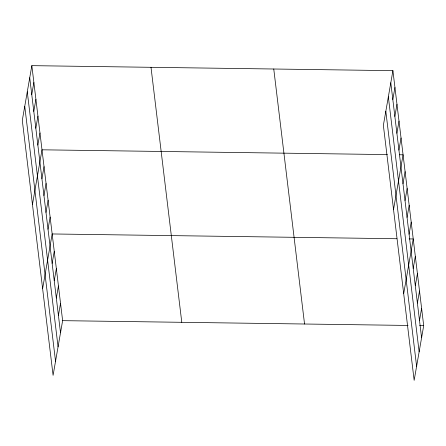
<?xml version="1.0" encoding="UTF-8"?>
<svg xmlns="http://www.w3.org/2000/svg" width="446" height="446" viewBox="0 0 446 446"><rect width="100%" height="100%" fill="white"/><g stroke="black" fill="none" stroke-linecap="round" stroke-linejoin="round"><path stroke-width="0.67" d="M31.844 65.651L22.3 120.336L53.085 375.342L62.63 320.657L31.844 65.651L392.915 70.658L423.7 325.664L414.156 380.349L383.37 125.343L392.915 70.658M31.761 94.585L33.874 82.482M33.796 111.416L35.909 99.313M35.825 128.247L37.938 116.144M37.86 145.078L39.973 132.975M32.458 204.485L42.002 149.806L387.412 154.595M41.924 178.74L44.037 166.637M43.953 195.571L46.066 183.468M45.988 212.402L48.101 200.293M48.017 229.233L50.13 217.124M42.621 288.64L52.16 233.955L396.89 238.738M52.143 263.402L54.256 251.299M54.239 280.74L56.347 268.637M56.33 298.079L58.443 285.975M58.426 315.422L60.533 303.319M392.831 99.592L394.944 87.488M394.866 116.423L396.979 104.319M396.895 133.254L399.008 121.15M398.93 150.085L401.043 137.981M393.528 209.492L403.072 154.812L399.672 154.762M402.994 183.746L405.107 171.643M405.024 200.577L407.137 188.474M407.059 217.408L409.172 205.305M409.088 234.239L411.201 222.13M403.691 293.646L413.23 238.961L409.149 238.905M413.213 268.408L415.326 256.305M415.31 285.747L417.417 273.643M417.4 303.09L419.513 290.982M419.496 320.429L421.604 308.325M62.63 320.657L408.04 325.446M419.614 325.608L423.7 325.664M390.802 82.766L421.587 337.767M388.349 96.815L419.134 351.822M385.823 111.294L416.609 366.294M273.76 69.007L304.546 324.013M150.999 67.307L181.784 322.307M29.731 77.76L60.517 332.761M27.278 91.809L58.064 346.815M24.753 106.287L55.538 361.288"/></g></svg>
